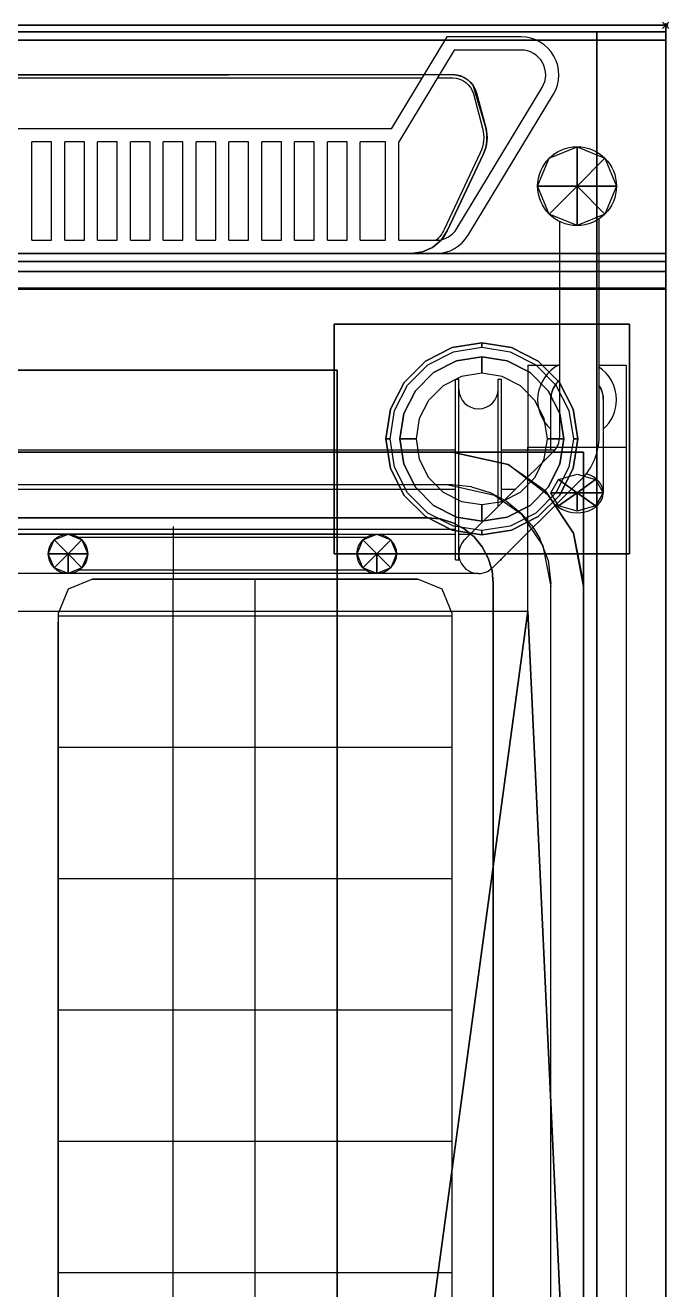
# Model space of a CAD drawing. Extents: x -1 to 430, y -1295 to 1.
# Drawn here: x 205 to 400, y -385.1 to 0 of the extents above; entities that cross this region are included whole.
import ezdxf

# ---------------------------------------------------------------- set-up
doc = ezdxf.new("R2010")
doc.units = 0
doc.header["$PDMODE"] = 35
doc.header["$PDSIZE"] = 1
doc.layers.get('0').update_dxf_attribs({"lineweight": 13})
for name, color, linetype in [('IQ_200_2D', 1, 'Continuous'), ('IQ_200_3D', 1, 'Continuous'), ('IQ_204_2D', 7, 'Continuous'), ('IQ_INS_3D', 3, 'Continuous')]:
    doc.layers.add(name, color=color, linetype=linetype)

# ---------------------------------------------------------------- blocks, each defined once
blk = doc.blocks.new('ELE-MC-BUTTOMSUPPORT')
at = {"layer": 'IQ_200_3D'}
mesh = blk.add_polyface(dxfattribs=at)
corners = [(100, -830, 11), (300, -830, 11), (300, -155, 11), (100, -155, 11), (100, -830, 135), (300, -830, 135), (300, -105, 135), (100, -105, 135)]
mesh.append_faces([[corners[k] for k in face] for face in [(0, 3, 2, 1), (4, 5, 6, 7), (0, 1, 5, 4), (3, 7, 6, 2), (0, 4, 7, 3), (1, 2, 6, 5)]])
blk = doc.blocks.new('ELE-MC-BODY400X250')
at = {"layer": 'IQ_200_2D'}
for p, q in [((0, 0), (400, 0)), ((400, 0), (400, -855))]:
    blk.add_line(p, q, dxfattribs=at)
at = {"layer": 'IQ_200_3D'}
for points, invisible_edges in [([(0, -0.34, 862.22), (0, 0, 860.5), (400, 0, 860.5), (400, -0.34, 862.22)], 8), ([(0, 0, 853.7), (0, -0.13, 852.81), (400, -0.13, 852.81), (400, 0, 853.7)], 2), ([(0, -0.13, 852.81), (0, -0.54, 852.01), (400, -0.54, 852.01), (400, -0.13, 852.81)], 10), ([(0, -1.32, 863.68), (0, -0.34, 862.22), (400, -0.34, 862.22), (400, -1.32, 863.68)], 10), ([(0, -0.54, 852.01), (0, -1.19, 851.39), (400, -1.19, 851.39), (400, -0.54, 852.01)], 10), ([(0, -1.19, 851.39), (0, -2, 851), (400, -2, 851), (400, -1.19, 851.39)], 8), ([(0, -2.78, 864.66), (0, -1.32, 863.68), (400, -1.32, 863.68), (400, -2.78, 864.66)], 10), ([(0, -4.5, 865), (0, -2.78, 864.66), (400, -2.78, 864.66), (400, -4.5, 865)], 2), ([(0, -71.6, 864.58), (0, -69.5, 865), (400, -69.5, 865), (400, -71.6, 864.58)], 8), ([(0, -73.39, 863.39), (0, -71.6, 864.58), (400, -71.6, 864.58), (400, -73.39, 863.39)], 10), ([(0, -74.58, 861.6), (0, -73.39, 863.39), (400, -73.39, 863.39), (400, -74.58, 861.6)], 10), ([(0, -75, 859.5), (0, -74.58, 861.6), (400, -74.58, 861.6), (400, -75, 859.5)], 2), ([(0, -75.45, 854.59), (0, -75, 856.7), (400, -75, 856.7), (400, -75.45, 854.59)], 8), ([(0, -76.64, 852.78), (0, -75.45, 854.59), (400, -75.45, 854.59), (400, -76.64, 852.78)], 10), ([(0, -78.4, 851.53), (0, -76.64, 852.78), (400, -76.64, 852.78), (400, -78.4, 851.53)], 10), ([(0, -80.5, 851), (0, -78.4, 851.53), (400, -78.4, 851.53), (400, -80.5, 851)], 2)]:
    blk.add_3dface(points, dxfattribs=dict(at, invisible_edges=invisible_edges))
for points in [[(0, 0, 860.5), (0, 0, 853.7), (400, 0, 853.7), (400, 0, 860.5)], [(0, -855, 600), (0, -2, 600), (400, -2, 600), (400, -855, 600)], [(0, -2, 600), (0, -2, 851), (400, -2, 851), (400, -2, 600)], [(400, -855, 600), (400, -2, 600), (400, -2, 851), (400, -855, 851)], [(0, -69.5, 865), (0, -4.5, 865), (400, -4.5, 865), (400, -69.5, 865)], [(0, -75, 856.7), (0, -75, 859.5), (400, -75, 859.5), (400, -75, 856.7)]]:
    blk.add_3dface(points, dxfattribs=at)
at = {"layer": 'IQ_204_2D'}
blk.add_line((0, -80), (400, -80), dxfattribs=at)
at = {"layer": 'IQ_INS_3D'}
blk.add_point((400, 0), dxfattribs=at)
blk = doc.blocks.new('ELE-MC-FRYTOP2-400')
at = {"layer": 'IQ_200_3D'}
for p, q in [((225.5, -168.71, 770), (323.5, -168.7, 770)), ((225.5, -168.71, 730), (323.5, -168.7, 730)), ((225.5, -168.71, 690), (323.5, -168.7, 690)), ((225.5, -168.71, 810), (324.5, -168.71, 810)), ((225.5, -168.71, 820), (225.5, -168.71, 685)), ((225.5, -168.71, 820), (225.5, -168.71, 685)), ((235.55, -168.71, 820), (235.55, -168.71, 685)), ((250, -168.71, 820), (250, -168.71, 685)), ((250, -563.95, 685), (250, -168.71, 685)), ((275, -168.71, 820), (275, -168.71, 685)), ((275, -563.95, 685), (275, -168.71, 685)), ((300, -168.71, 820), (300, -168.71, 685)), ((300, -563.95, 685), (300, -168.71, 685)), ((323.5, -168.71, 820), (323.5, -168.71, 685)), ((323.5, -168.71, 820), (323.5, -168.71, 685)), ((335, -179.96, 685), (215, -179.96, 685)), ((215, -550.95, 810), (215, -181.71, 810)), ((215, -550.95, 690), (215, -181.71, 690)), ((215, -550.95, 730), (215, -181.71, 730)), ((215, -550.95, 770), (215, -181.71, 770)), ((215, -181.71, 820), (215, -181.71, 685)), ((335, -550.95, 810), (335, -181.71, 810)), ((335, -550.95, 690), (335, -181.71, 690)), ((335, -550.95, 730), (335, -181.71, 730)), ((335, -550.95, 770), (335, -181.71, 770)), ((335, -181.71, 820), (335, -181.71, 685)), ((335, -181.71, 820), (335, -181.71, 685)), ((335, -219.96, 685), (215, -219.96, 685)), ((215, -250.95, 820), (215, -250.95, 685)), ((335, -250.95, 820), (335, -250.95, 685)), ((335, -259.96, 685), (215, -259.96, 685)), ((215, -290.95, 820), (215, -290.95, 685)), ((335, -290.95, 820), (335, -290.95, 685)), ((335, -299.96, 685), (215, -299.96, 685)), ((215, -330.95, 820), (215, -330.95, 685)), ((335, -330.95, 820), (335, -330.95, 685)), ((335, -339.96, 685), (215, -339.96, 685)), ((215, -370.95, 820), (215, -370.95, 685)), ((335, -370.95, 820), (335, -370.95, 685)), ((335, -379.96, 685), (215, -379.96, 685))]:
    blk.add_line(p, q, dxfattribs=at)
at = {"layer": 'IQ_200_3D', "extrusion": (-1, 0, 0)}
for elevation in [-250, -300]:
    blk.add_lwpolyline([(152.71, 830.3), (152.71, 838.3, -0.414214), (159.71, 845.3), (161.71, 845.3, -0.414214), (168.71, 838.3), (168.71, 820)], format="xyb", dxfattribs=dict(at, elevation=elevation))
at = {"layer": 'IQ_200_3D'}
for elevation in [685, 820]:
    blk.add_lwpolyline([(335, -179.21), (331.92, -171.78), (324.5, -168.71), (225.5, -168.71), (218.08, -171.78), (215, -179.21), (215, -553.45), (218.08, -560.88), (225.5, -563.95), (324.5, -563.95), (331.92, -560.88), (335, -553.45)], close=True, dxfattribs=dict(at, elevation=elevation))
for points, invisible_edges in [([(0, -130, 850), (400, -130, 850), (400, -80.5, 850), (0, -80.5, 850)], 1), ([(335, -130, 850), (333.89, -140, 820), (66.11, -140, 820), (65, -130, 850)], 5), ([(333.89, -140, 820), (347.92, -143.14, 820), (352.05, -133.82, 850), (335, -130, 850)], 10), ([(335, -130, 850), (352.05, -133.82, 850), (357.67, -137.77, 850), (400, -130, 850)], 12), ([(357.67, -137.77, 850), (363.28, -141.72, 850), (371.96, -154.69, 850), (400, -130, 850)], 12), ([(371.96, -154.69, 850), (375, -170, 850), (400, -130, 850)], 14), ([(375, -170, 850), (400, -130, 850), (400, -855, 850), (375, -765, 850)], 5), ([(347.92, -143.14, 820), (356.01, -148.82, 820), (364.32, -143.27, 850), (352.05, -133.82, 850)], 10), ([(65, -140, 820), (72.5, -150, 820), (327.5, -150, 820), (335, -140, 820)], 5), ([(331.4, -150.38, 820), (340.85, -140.58, 820), (335, -140, 820), (327.5, -150, 820)], 5), ([(331.4, -150.38, 820), (340.85, -140.58, 820), (335, -140, 820), (327.5, -150, 820)], 5), ([(346.48, -142.28, 820), (335.15, -151.52, 820), (331.4, -150.38, 820), (340.85, -140.58, 820)], 5), ([(346.48, -142.28, 820), (335.15, -151.52, 820), (331.4, -150.38, 820), (340.85, -140.58, 820)], 5), ([(338.61, -153.37, 820), (351.67, -145.06, 820), (346.48, -142.28, 820), (335.15, -151.52, 820)], 5), ([(356.21, -148.79, 820), (341.64, -155.86, 820), (338.61, -153.37, 820), (351.67, -145.06, 820)], 5), ([(356.01, -148.82, 820), (362.54, -158.59, 820), (371.96, -154.69, 850), (364.32, -143.27, 850)], 10), ([(72.5, -150, 680), (327.5, -150, 680), (331.4, -150.38, 680), (68.6, -150.38, 680)], 4), ([(331.4, -150.38, 820), (331.4, -150.38, 680), (327.5, -150, 680), (327.5, -150, 820)], 1), ([(344.13, -158.89, 820), (359.26, -152.35, 820), (356.21, -148.79, 820), (341.64, -155.86, 820)], 5), ([(338.61, -153.37, 680), (61.39, -153.37, 680), (58.36, -155.86, 680), (341.64, -155.86, 680)], 5), ([(64.85, -151.52, 680), (335.15, -151.52, 680), (338.61, -153.37, 680), (61.39, -153.37, 680)], 5), ([(331.4, -150.38, 680), (68.6, -150.38, 680), (64.85, -151.52, 680), (335.15, -151.52, 680)], 5), ([(335.15, -151.52, 680), (335.15, -151.52, 820), (331.4, -150.38, 820), (331.4, -150.38, 680)], 5), ([(338.61, -153.37, 820), (338.61, -153.37, 680), (335.15, -151.52, 680), (335.15, -151.52, 820)], 5), ([(341.64, -155.86, 680), (341.64, -155.86, 820), (338.61, -153.37, 820), (338.61, -153.37, 680)], 5), ([(361.71, -156.34, 820), (345.98, -162.35, 820), (344.13, -158.89, 820), (359.26, -152.35, 820)], 5), ([(58.36, -155.86, 680), (341.64, -155.86, 680), (344.13, -158.89, 680), (55.87, -158.89, 680)], 5), ([(344.13, -158.89, 820), (344.13, -158.89, 680), (341.64, -155.86, 680), (341.64, -155.86, 820)], 5), ([(347.12, -166.1, 820), (364.17, -162.97, 820), (361.71, -156.34, 820), (345.98, -162.35, 820)], 5), ([(362.54, -158.59, 820), (365, -170.98, 820), (375, -170.98, 850), (371.96, -154.69, 850)], 10), ([(344.13, -158.89, 680), (55.87, -158.89, 680), (54.02, -162.35, 680), (345.98, -162.35, 680)], 5), ([(345.98, -162.35, 680), (345.98, -162.35, 820), (344.13, -158.89, 820), (344.13, -158.89, 680)], 5), ([(54.02, -162.35, 680), (345.98, -162.35, 680), (347.12, -166.1, 680), (52.88, -166.1, 680)], 5), ([(347.12, -166.1, 820), (347.12, -166.1, 680), (345.98, -162.35, 680), (345.98, -162.35, 820)], 5), ([(365, -170, 820), (347.5, -170, 820), (347.12, -166.1, 820), (364.17, -162.97, 820)], 5), ([(347.12, -166.1, 680), (52.88, -166.1, 680), (52.5, -170, 680), (347.5, -170, 680)], 5), ([(347.5, -170, 680), (347.5, -170, 820), (347.12, -166.1, 820), (347.12, -166.1, 680)], 4), ([(52.5, -580, 680), (347.5, -580, 680), (347.5, -170, 680), (52.5, -170, 680)], 5), ([(365, -170, 820), (347.5, -170, 820), (347.5, -580, 820), (365, -610, 820)], 5), ([(347.5, -170, 820), (347.5, -170, 680), (347.5, -580, 680), (347.5, -580, 820)], 1), ([(365, -170.98, 820), (375, -170.98, 850), (375, -610, 850), (365, -610, 820)], 5)]:
    blk.add_3dface(points, dxfattribs=dict(at, invisible_edges=invisible_edges))
for points in [[(25, -130, 850), (25, -130, 855), (375, -130, 855), (375, -130, 850)], [(375, -805, 850), (375, -130, 850), (375, -130, 855), (375, -805, 855)], [(72.5, -150, 820), (72.5, -150, 680), (327.5, -150, 680), (327.5, -150, 820)]]:
    blk.add_3dface(points, dxfattribs=at)
mesh = blk.add_polyface(dxfattribs=at)
corners = [(12, -818.5, 850), (12, -128.5, 850), (42, -128.5, 850), (42, -178.5, 850), (358, -178.5, 850), (358, -128.5, 850), (388, -128.5, 850), (388, -818.5, 850), (300, -818.5, 850), (300, -606.5, 850), (100, -606.5, 850), (100, -818.5, 850)]
mesh.append_faces([[corners[k] for k in face] for face in [(0, 3, 10, 11)]], dxfattribs={"vtx0": -1, "vtx1": -1})
mesh.append_faces([[corners[k] for k in face] for face in [(10, 3, 4, 9)]], dxfattribs={"vtx0": -1, "vtx2": -1})
mesh.append_faces([[corners[k] for k in face] for face in [(8, 9, 4, 7)]], dxfattribs={"vtx1": -1, "vtx2": -1})
mesh.append_faces([[corners[k] for k in face] for face in [(0, 1, 2, 3), (4, 5, 6, 7)]], dxfattribs={"vtx3": -1})
blk = doc.blocks.new('PQ-MC-LEG150')
at = {"layer": 'IQ_200_3D'}
for points in [[(-45, -35, 148), (-45, 35, 148), (45, 35, 148), (45, -35, 148)], [(-45, -35, 150), (45, -35, 150), (45, 35, 150), (-45, 35, 150)], [(-45, 35, 148), (-45, 35, 150), (45, 35, 150), (45, 35, 148)], [(-45, -35, 148), (-45, -35, 150), (-45, 35, 150), (-45, 35, 148)], [(45, -35, 148), (45, 35, 148), (45, 35, 150), (45, -35, 150)], [(-45, -35, 148), (45, -35, 148), (45, -35, 150), (-45, -35, 150)]]:
    blk.add_3dface(points, dxfattribs=at)
for points, invisible_edges in [([(-17.19, 23.66, 148), (-17.19, 23.66, 46), (-9.04, 27.82, 46), (-9.04, 27.82, 148)], 5), ([(-17.19, 23.66, 46), (-16.41, 22.58, 41), (-8.62, 26.54, 41), (-9.04, 27.82, 46)], 5), ([(-9.04, 27.82, 148), (-9.04, 27.82, 46), (0, 29.25, 46), (0, 29.25, 148)], 1), ([(-9.04, 27.82, 46), (-8.62, 26.54, 41), (0, 27.91, 41), (0, 29.25, 46)], 1), ([(0, 29.25, 148), (0, 29.25, 46), (9.04, 27.82, 46), (9.04, 27.82, 148)], 4), ([(0, 29.25, 46), (0, 27.91, 41), (8.62, 26.54, 41), (9.04, 27.82, 46)], 4), ([(9.04, 27.82, 46), (8.62, 26.54, 41), (16.41, 22.58, 41), (17.19, 23.66, 46)], 5), ([(9.04, 27.82, 148), (9.04, 27.82, 46), (17.19, 23.66, 46), (17.19, 23.66, 148)], 5), ([(-23.66, 17.19, 148), (-23.66, 17.19, 46), (-17.19, 23.66, 46), (-17.19, 23.66, 148)], 5), ([(-23.66, 17.19, 46), (-22.58, 16.41, 41), (-16.41, 22.58, 41), (-17.19, 23.66, 46)], 5), ([(-7.73, 23.78, 41), (-7.73, 23.78, 5), (-14.69, 20.23, 5), (-14.69, 20.23, 41)], 5), ([(-7.73, 23.78, 5), (-7.27, 22.38, 1.46), (-13.83, 19.04, 1.46), (-14.69, 20.23, 5)], 7), ([(0, 25, 41), (0, 25, 5), (-7.73, 23.78, 5), (-7.73, 23.78, 41)], 4), ([(0, 25, 5), (0, 23.54, 1.46), (-7.27, 22.38, 1.46), (-7.73, 23.78, 5)], 6), ([(0, 23.54, 1.46), (0, 20), (-6.18, 19.02), (-7.27, 22.38, 1.46)], 12), ([(7.73, 23.78, 41), (7.73, 23.78, 5), (0, 25, 5), (0, 25, 41)], 1), ([(7.73, 23.78, 5), (7.27, 22.38, 1.46), (0, 23.54, 1.46), (0, 25, 5)], 3), ([(7.27, 22.38, 1.46), (6.18, 19.02), (0, 20), (0, 23.54, 1.46)], 9), ([(14.69, 20.23, 5), (13.83, 19.04, 1.46), (7.27, 22.38, 1.46), (7.73, 23.78, 5)], 7), ([(14.69, 20.23, 41), (14.69, 20.23, 5), (7.73, 23.78, 5), (7.73, 23.78, 41)], 5), ([(17.19, 23.66, 46), (16.41, 22.58, 41), (22.58, 16.41, 41), (23.66, 17.19, 46)], 5), ([(17.19, 23.66, 148), (17.19, 23.66, 46), (23.66, 17.19, 46), (23.66, 17.19, 148)], 5), ([(-14.69, 20.23, 41), (-14.69, 20.23, 5), (-20.23, 14.69, 5), (-20.23, 14.69, 41)], 5), ([(-14.69, 20.23, 5), (-13.83, 19.04, 1.46), (-19.04, 13.83, 1.46), (-20.23, 14.69, 5)], 7), ([(-7.27, 22.38, 1.46), (-6.18, 19.02), (-11.76, 16.18), (-13.83, 19.04, 1.46)], 13), ([(13.83, 19.04, 1.46), (11.76, 16.18), (6.18, 19.02), (7.27, 22.38, 1.46)], 13), ([(20.23, 14.69, 5), (19.04, 13.83, 1.46), (13.83, 19.04, 1.46), (14.69, 20.23, 5)], 7), ([(20.23, 14.69, 41), (20.23, 14.69, 5), (14.69, 20.23, 5), (14.69, 20.23, 41)], 5), ([(-27.82, 9.04, 148), (-27.82, 9.04, 46), (-23.66, 17.19, 46), (-23.66, 17.19, 148)], 5), ([(-27.82, 9.04, 46), (-26.54, 8.62, 41), (-22.58, 16.41, 41), (-23.66, 17.19, 46)], 5), ([(-13.83, 19.04, 1.46), (-11.76, 16.18), (-16.18, 11.76), (-19.04, 13.83, 1.46)], 13), ([(19.04, 13.83, 1.46), (16.18, 11.76), (11.76, 16.18), (13.83, 19.04, 1.46)], 13), ([(23.66, 17.19, 46), (22.58, 16.41, 41), (26.54, 8.62, 41), (27.82, 9.04, 46)], 5), ([(23.66, 17.19, 148), (23.66, 17.19, 46), (27.82, 9.04, 46), (27.82, 9.04, 148)], 5), ([(-20.23, 14.69, 41), (-20.23, 14.69, 5), (-23.78, 7.73, 5), (-23.78, 7.73, 41)], 5), ([(-20.23, 14.69, 5), (-19.04, 13.83, 1.46), (-22.38, 7.27, 1.46), (-23.78, 7.73, 5)], 7), ([(-19.04, 13.83, 1.46), (-16.18, 11.76), (-19.02, 6.18), (-22.38, 7.27, 1.46)], 13), ([(22.38, 7.27, 1.46), (19.02, 6.18), (16.18, 11.76), (19.04, 13.83, 1.46)], 13), ([(23.78, 7.73, 5), (22.38, 7.27, 1.46), (19.04, 13.83, 1.46), (20.23, 14.69, 5)], 7), ([(23.78, 7.73, 41), (23.78, 7.73, 5), (20.23, 14.69, 5), (20.23, 14.69, 41)], 5), ([(-29.25, 0, 148), (-29.25, 0, 46), (-27.82, 9.04, 46), (-27.82, 9.04, 148)], 4), ([(-29.25, 0, 46), (-27.91, 0, 41), (-26.54, 8.62, 41), (-27.82, 9.04, 46)], 4), ([(-23.78, 7.73, 41), (-23.78, 7.73, 5), (-25, 0, 5), (-25, 0, 41)], 1), ([(-23.78, 7.73, 5), (-22.38, 7.27, 1.46), (-23.54, 0, 1.46), (-25, 0, 5)], 3), ([(25, 0, 5), (23.54, 0, 1.46), (22.38, 7.27, 1.46), (23.78, 7.73, 5)], 6), ([(25, 0, 41), (25, 0, 5), (23.78, 7.73, 5), (23.78, 7.73, 41)], 4), ([(27.82, 9.04, 46), (26.54, 8.62, 41), (27.91, 0, 41), (29.25, 0, 46)], 1), ([(27.82, 9.04, 148), (27.82, 9.04, 46), (29.25, 0, 46), (29.25, 0, 148)], 1), ([(-22.38, 7.27, 1.46), (-19.02, 6.18), (-20, 0), (-23.54, 0, 1.46)], 9), ([(23.54, 0, 1.46), (20, 0), (19.02, 6.18), (22.38, 7.27, 1.46)], 12), ([(-27.82, -9.04, 148), (-27.82, -9.04, 46), (-29.25, 0, 46), (-29.25, 0, 148)], 1), ([(-27.82, -9.04, 46), (-26.54, -8.62, 41), (-27.91, 0, 41), (-29.25, 0, 46)], 1), ([(-25, 0, 41), (-25, 0, 5), (-23.78, -7.73, 5), (-23.78, -7.73, 41)], 4), ([(-25, 0, 5), (-23.54, 0, 1.46), (-22.38, -7.27, 1.46), (-23.78, -7.73, 5)], 6), ([(-23.54, 0, 1.46), (-20, 0), (-19.02, -6.18), (-22.38, -7.27, 1.46)], 12), ([(22.38, -7.27, 1.46), (19.02, -6.18), (20, 0), (23.54, 0, 1.46)], 9), ([(23.78, -7.73, 5), (22.38, -7.27, 1.46), (23.54, 0, 1.46), (25, 0, 5)], 3), ([(23.78, -7.73, 41), (23.78, -7.73, 5), (25, 0, 5), (25, 0, 41)], 1), ([(29.25, 0, 46), (27.91, 0, 41), (26.54, -8.62, 41), (27.82, -9.04, 46)], 4), ([(29.25, 0, 148), (29.25, 0, 46), (27.82, -9.04, 46), (27.82, -9.04, 148)], 4), ([(-23.78, -7.73, 5), (-22.38, -7.27, 1.46), (-19.04, -13.83, 1.46), (-20.23, -14.69, 5)], 7), ([(-22.38, -7.27, 1.46), (-19.02, -6.18), (-16.18, -11.76), (-19.04, -13.83, 1.46)], 13), ([(19.04, -13.83, 1.46), (16.18, -11.76), (19.02, -6.18), (22.38, -7.27, 1.46)], 13), ([(20.23, -14.69, 5), (19.04, -13.83, 1.46), (22.38, -7.27, 1.46), (23.78, -7.73, 5)], 7), ([(-23.66, -17.19, 46), (-22.58, -16.41, 41), (-26.54, -8.62, 41), (-27.82, -9.04, 46)], 5), ([(-23.66, -17.19, 148), (-23.66, -17.19, 46), (-27.82, -9.04, 46), (-27.82, -9.04, 148)], 5), ([(-23.78, -7.73, 41), (-23.78, -7.73, 5), (-20.23, -14.69, 5), (-20.23, -14.69, 41)], 5), ([(20.23, -14.69, 41), (20.23, -14.69, 5), (23.78, -7.73, 5), (23.78, -7.73, 41)], 5), ([(27.82, -9.04, 46), (26.54, -8.62, 41), (22.58, -16.41, 41), (23.66, -17.19, 46)], 5), ([(27.82, -9.04, 148), (27.82, -9.04, 46), (23.66, -17.19, 46), (23.66, -17.19, 148)], 5), ([(-20.23, -14.69, 5), (-19.04, -13.83, 1.46), (-13.83, -19.04, 1.46), (-14.69, -20.23, 5)], 7), ([(-20.23, -14.69, 41), (-20.23, -14.69, 5), (-14.69, -20.23, 5), (-14.69, -20.23, 41)], 5), ([(-19.04, -13.83, 1.46), (-16.18, -11.76), (-11.76, -16.18), (-13.83, -19.04, 1.46)], 13), ([(13.83, -19.04, 1.46), (11.76, -16.18), (16.18, -11.76), (19.04, -13.83, 1.46)], 13), ([(14.69, -20.23, 5), (13.83, -19.04, 1.46), (19.04, -13.83, 1.46), (20.23, -14.69, 5)], 7), ([(14.69, -20.23, 41), (14.69, -20.23, 5), (20.23, -14.69, 5), (20.23, -14.69, 41)], 5), ([(-17.19, -23.66, 46), (-16.41, -22.58, 41), (-22.58, -16.41, 41), (-23.66, -17.19, 46)], 5), ([(-17.19, -23.66, 148), (-17.19, -23.66, 46), (-23.66, -17.19, 46), (-23.66, -17.19, 148)], 5), ([(-14.69, -20.23, 5), (-13.83, -19.04, 1.46), (-7.27, -22.38, 1.46), (-7.73, -23.78, 5)], 7), ([(-13.83, -19.04, 1.46), (-11.76, -16.18), (-6.18, -19.02), (-7.27, -22.38, 1.46)], 13), ([(-7.27, -22.38, 1.46), (-6.18, -19.02), (0, -20), (0, -23.54, 1.46)], 9), ([(0, -23.54, 1.46), (0, -20), (6.18, -19.02), (7.27, -22.38, 1.46)], 12), ([(7.27, -22.38, 1.46), (6.18, -19.02), (11.76, -16.18), (13.83, -19.04, 1.46)], 13), ([(7.73, -23.78, 5), (7.27, -22.38, 1.46), (13.83, -19.04, 1.46), (14.69, -20.23, 5)], 7), ([(23.66, -17.19, 46), (22.58, -16.41, 41), (16.41, -22.58, 41), (17.19, -23.66, 46)], 5), ([(23.66, -17.19, 148), (23.66, -17.19, 46), (17.19, -23.66, 46), (17.19, -23.66, 148)], 5), ([(-9.04, -27.82, 46), (-8.62, -26.54, 41), (-16.41, -22.58, 41), (-17.19, -23.66, 46)], 5), ([(-14.69, -20.23, 41), (-14.69, -20.23, 5), (-7.73, -23.78, 5), (-7.73, -23.78, 41)], 5), ([(-7.73, -23.78, 5), (-7.27, -22.38, 1.46), (0, -23.54, 1.46), (0, -25, 5)], 3), ([(0, -25, 5), (0, -23.54, 1.46), (7.27, -22.38, 1.46), (7.73, -23.78, 5)], 6), ([(7.73, -23.78, 41), (7.73, -23.78, 5), (14.69, -20.23, 5), (14.69, -20.23, 41)], 5), ([(17.19, -23.66, 46), (16.41, -22.58, 41), (8.62, -26.54, 41), (9.04, -27.82, 46)], 5), ([(-9.04, -27.82, 148), (-9.04, -27.82, 46), (-17.19, -23.66, 46), (-17.19, -23.66, 148)], 5), ([(0, -29.25, 46), (0, -27.91, 41), (-8.62, -26.54, 41), (-9.04, -27.82, 46)], 4), ([(-7.73, -23.78, 41), (-7.73, -23.78, 5), (0, -25, 5), (0, -25, 41)], 1), ([(0, -25, 41), (0, -25, 5), (7.73, -23.78, 5), (7.73, -23.78, 41)], 4), ([(9.04, -27.82, 46), (8.62, -26.54, 41), (0, -27.91, 41), (0, -29.25, 46)], 1), ([(17.19, -23.66, 148), (17.19, -23.66, 46), (9.04, -27.82, 46), (9.04, -27.82, 148)], 5), ([(0, -29.25, 148), (0, -29.25, 46), (-9.04, -27.82, 46), (-9.04, -27.82, 148)], 4), ([(9.04, -27.82, 148), (9.04, -27.82, 46), (0, -29.25, 46), (0, -29.25, 148)], 1)]:
    blk.add_3dface(points, dxfattribs=dict(at, invisible_edges=invisible_edges))
blk = doc.blocks.new('ELE-MC-BODY400X600')
at = {"layer": 'IQ_200_3D'}
for points in [[(21, -2, 555), (379, -2, 555), (379, -2, 449), (21, -2, 449)], [(379, -2, 449), (21, -2, 449), (21, -72, 449), (379, -72, 449)], [(21, -2, 555), (379, -2, 555), (379, -2, 600), (21, -2, 600)], [(379, -855, 555), (21, -855, 555), (21, -2, 555), (379, -2, 555)], [(379, -72, 449), (400, -72, 449), (400, -2, 449), (379, -2, 449)], [(400, -2, 449), (379, -2, 449), (379, -2, 600), (400, -2, 600)], [(21, -72, 449), (379, -72, 449), (379, -72, 195), (21, -72, 195)], [(21, -72, 150), (379, -72, 150), (379, -72, 195), (21, -72, 195)], [(21, -855, 195), (379, -855, 195), (379, -72, 195), (21, -72, 195)], [(21, -855, 150), (379, -855, 150), (379, -72, 150), (21, -72, 150)], [(379, -72, 150), (400, -72, 150), (400, -72, 449), (379, -72, 449)], [(379, -855, 150), (400, -855, 150), (400, -72, 150), (379, -72, 150)]]:
    blk.add_3dface(points, dxfattribs=at)
at = {"layer": 'IQ_200_3D', "invisible_edges": 8}
for points in [[(379, -72, 449), (379, -2, 449), (379, -2, 600), (379, -855, 600)], [(400, -72, 449), (400, -2, 449), (400, -2, 600), (400, -855, 600)], [(379, -855, 600), (379, -855, 150), (379, -72, 150), (379, -72, 449)], [(400, -855, 600), (400, -855, 150), (400, -72, 150), (400, -72, 449)]]:
    blk.add_3dface(points, dxfattribs=at)
blk.add_blockref('PQ-MC-LEG150', (344, -126))
blk = doc.blocks.new('ELE-MC-CAMINOALTOGRIGLIA')
at = {"layer": 'IQ_200_3D'}
blk.add_line((122.6, 0, 304.57), (-122.6, 0, 304.57), dxfattribs=at)
for points in [[(-137.58, 54.06, 334.91), (-137.58, 54.06), (135.16, 54.46), (135.16, 54.46, 334.91)], [(135.16, 54.46), (135.16, 54.46, 304.57), (137.58, 54.06, 304.57), (137.58, 54.06)], [(137.58, 54.06, 304.57), (137.58, 54.06), (139.73, 52.91), (139.73, 52.91, 304.57)], [(139.73, 52.91), (139.73, 52.91, 304.57), (141.4, 51.12, 304.57), (141.4, 51.12)], [(141.4, 51.12, 304.57), (141.4, 51.12), (145.2, 38.39), (145.2, 38.39, 304.57)], [(145.2, 38.39), (145.2, 38.39, 304.57), (145.56, 36.33, 304.57), (145.56, 36.33)], [(145.56, 36.33, 304.57), (145.56, 36.33), (145.55, 34.23), (145.55, 34.23, 304.57)], [(145.18, 32.16, 304.57), (145.18, 32.16), (144.45, 30.19), (144.45, 30.19, 304.57)], [(145.55, 34.23), (145.55, 34.23, 304.57), (145.18, 32.16, 304.57), (145.18, 32.16)], [(144.45, 30.19), (144.45, 30.19, 304.57), (133.45, 6.88, 304.57), (133.45, 6.88)], [(122.6, 0), (122.6, 0, 304.57), (-122.6, 0, 304.57), (-122.6, 0)]]:
    blk.add_3dface(points, dxfattribs=at)
at = {"layer": 'IQ_200_3D', "invisible_edges": 5}
for points in [[(131.6, 4.06), (131.6, 4.06, 304.57), (129.03, 1.86, 304.57), (129.03, 1.86)], [(133.45, 6.88, 304.57), (133.45, 6.88), (131.6, 4.06), (131.6, 4.06, 304.57)], [(125.95, 0.48), (125.95, 0.48, 304.57), (122.6, 0, 304.57), (122.6, 0)], [(129.03, 1.86, 304.57), (129.03, 1.86), (125.95, 0.48), (125.95, 0.48, 304.57)]]:
    blk.add_3dface(points, dxfattribs=at)
blk = doc.blocks.new('ELE_MC_LIFT')
at = {"layer": 'IQ_204_2D'}
for p, q in [((340.72, -76.25), (340.73, -10.78)), ((352.72, -76.25), (352.72, -9.94)), ((309, -113.83), (309, -58.83)), ((309, -58.83), (310, -58.83)), ((310, -113.83), (310, -58.83)), ((322, -97.5), (322, -58.83)), ((322, -58.83), (323, -58.83)), ((323, -96.51), (323, -58.83)), ((37, -80.33), (309, -80.33)), ((323, -80.33), (339.34, -80.33)), ((37, -92.33), (309, -92.33)), ((347.26, -89.38), (320.21, -116.26)), ((323, -92.33), (327.22, -92.33)), ((347.89, -88.75), (347.89, -88.75)), ((37, -104.5), (309, -104.5)), ((281.68, -107), (194.32, -107)), ((309, -113.83), (310, -113.83)), ((322.55, -113.83), (323, -113.83)), ((323, -113.83), (323, -113.39)), ((281.68, -117), (194.32, -117))]:
    blk.add_line(p, q, dxfattribs=at)
blk.add_lwpolyline([(339.34, -80.33), (311.73, -107.78)], dxfattribs=at)
for centre, radius in [((346, 0), 12), ((191, -112), 6), ((285, -112), 6)]:
    blk.add_circle(centre, radius, dxfattribs=at)
for centre, radius, start, end in [((346, -65.1), 12, 116.9563, 228.1895), ((346, -65.1), 12, 0, 56.9094), ((346, -65.1), 8, 143.2025, 150.1262), ((316, -61.83), 6, 180, 0), ((346, -65.1), 8, 158.9516, 163.903), ((346, -65.1), 8, 17.7374, 19.2846), ((346, -65.1), 12, 311.8104, 0), ((346, -65.1), 8, 210.5009, 210.7266), ((346, -65.1), 8, 331.4434, 331.5115), ((334.22, -76.25), 6.5, 314.8169, 0), ((334.22, -76.25), 18.5, 314.8169, 0), ((315.98, -112), 6, 131.144, 314.8169)]:
    blk.add_arc(centre, radius, start, end, dxfattribs=at)
blk.add_ellipse((346, -93.37), major_axis=(-8, 0), ratio=0.765763, start_param=0.634941, end_param=4.351307, dxfattribs=at)
for points, knots in [([(338, -65.09), (338, -65.09), (338, -65.09), (338, -65.09), (338, -65.09), (338, -65.08), (338, -65.08), (338, -65.08), (338, -65.08), (338, -65.08), (338, -65.08), (338, -65.07), (338, -65.06), (338, -65.04), (338, -65.02), (338, -64.98), (338, -64.95), (338, -64.86), (338.01, -64.8), (338.01, -64.61), (338.02, -64.48), (338.06, -64.09), (338.1, -63.82), (338.23, -63.15), (338.34, -62.75), (338.7, -61.75), (339.01, -61.16), (339.65, -60.21), (339.94, -59.85), (340.36, -59.42), (340.49, -59.3), (340.61, -59.19)], [0, 0, 0, 0, 0.006251, 0.006251, 0.009387, 0.009387, 0.020676, 0.020676, 0.023906, 0.023906, 0.027594, 0.027594, 0.057146, 0.057146, 0.11631, 0.11631, 0.234679, 0.234679, 0.471029, 0.471029, 0.940737, 0.940737, 1.856706, 1.856706, 3.220721, 3.220721, 5.465886, 5.465886, 6.981162, 6.981162, 7.595033, 7.595033, 7.595033, 7.595033]), ([(340.61, -59.19), (340.48, -59.31), (340.34, -59.44), (339.94, -59.86), (339.68, -60.18), (338.98, -61.18), (338.63, -61.89), (338.29, -62.93), (338.21, -63.24), (338.12, -63.72), (338.09, -63.9), (338.05, -64.19), (338.04, -64.31), (338.02, -64.49), (338.02, -64.56), (338.01, -64.65), (338.01, -64.69), (338.01, -64.74), (338.01, -64.75), (338.01, -64.76), (338.01, -64.76), (338.01, -64.75), (338.01, -64.73), (338.01, -64.69), (338.01, -64.66), (338.02, -64.61), (338.02, -64.56), (338.02, -64.47), (338.03, -64.42), (338.05, -64.23), (338.06, -64.09), (338.1, -63.84), (338.11, -63.75), (338.14, -63.62), (338.14, -63.58), (338.28, -62.9), (338.49, -62.25), (339.14, -60.89), (339.63, -60.19), (340.33, -59.45), (340.47, -59.32), (340.61, -59.19)], [9.916307, 9.916307, 9.916307, 9.916307, 10.567432, 10.567432, 11.89627, 11.89627, 14.452708, 14.452708, 15.445278, 15.445278, 16.024688, 16.024688, 16.450167, 16.450167, 16.75177, 16.75177, 16.96863, 16.96863, 17.131951, 17.131951, 17.271147, 17.271147, 17.425266, 17.425266, 17.527774, 17.527774, 17.69118, 17.69118, 17.855069, 17.855069, 18.306961, 18.306961, 18.607102, 18.607102, 18.707106, 18.707106, 20.724218, 20.724218, 23.217173, 23.217173, 23.785983, 23.785983, 23.785983, 23.785983]), ([(352.61, -60.6), (352.83, -60.91), (353.01, -61.24), (353.56, -62.33), (353.81, -63.18), (353.95, -64.18), (353.97, -64.35), (353.98, -64.54), (353.98, -64.59), (353.99, -64.66), (353.99, -64.7), (353.99, -64.77), (353.99, -64.81), (354, -64.85), (354, -64.86), (354, -64.87), (354, -64.87), (354, -64.84), (354, -64.81), (353.99, -64.72), (353.99, -64.65), (353.98, -64.46), (353.96, -64.33), (353.93, -64.04), (353.91, -63.87), (353.79, -63.2), (353.64, -62.68), (353.3, -61.79), (353.12, -61.42), (352.81, -60.9), (352.72, -60.75), (352.61, -60.6)], [37.434248, 37.434248, 37.434248, 37.434248, 38.552508, 38.552508, 41.109653, 41.109653, 41.621137, 41.621137, 41.770093, 41.770093, 41.906709, 41.906709, 42.107799, 42.107799, 42.283264, 42.283264, 42.502421, 42.502421, 42.815311, 42.815311, 43.245646, 43.245646, 43.741553, 43.741553, 44.360778, 44.360778, 46.226369, 46.226369, 47.584936, 47.584936, 48.154665, 48.154665, 48.154665, 48.154665]), ([(352.61, -60.6), (352.72, -60.75), (352.81, -60.9), (353.25, -61.65), (353.51, -62.26), (353.85, -63.45), (353.95, -64.05), (353.99, -64.68), (354, -64.81), (354, -64.98), (354, -65.02), (354, -65.07), (354, -65.07), (354, -65.08), (354, -65.08), (354, -65.08), (354, -65.08), (354, -65.09), (354, -65.09), (354, -65.09), (354, -65.09), (354, -65.09)], [51.912324, 51.912324, 51.912324, 51.912324, 52.490473, 52.490473, 54.745147, 54.745147, 57.084646, 57.084646, 57.712406, 57.712406, 57.947619, 57.947619, 57.96967, 57.96967, 57.975929, 57.975929, 57.98218, 57.98218, 57.983699, 57.983699, 57.996213, 57.996213, 57.996213, 57.996213]), ([(338, -80.33), (338, -80.22), (338, -80.12), (338, -79.64), (338, -79.27), (338, -77.79), (338, -76.68), (338, -74.23), (338, -72.9), (338, -69.54), (338, -67.87), (338, -66.23), (338, -65.82), (338, -65.26), (338, -65.11), (338, -65.1), (338, -65.1), (338, -65.1), (338, -65.1), (338, -65.1), (338, -65.1), (338, -65.1), (338, -65.1), (338, -65.1), (338, -65.1), (338, -65.1), (338, -65.1), (338, -65.1), (338, -65.1), (338, -65.1), (338, -65.1), (338, -65.1), (338, -65.1), (338, -65.1), (338, -65.1), (338, -65.1), (338, -65.1), (338, -65.1), (338, -65.1), (338, -65.1), (338, -65.1), (338, -65.1), (338, -65.1), (338, -65.1), (338, -65.1), (338, -65.1), (338, -65.1), (338, -65.1), (338, -65.1), (338, -65.09), (338, -65.09), (338, -65.09), (338, -65.1), (338, -65.1), (338, -65.1), (338, -65.1), (338, -65.1), (338, -65.1), (338, -65.1), (338, -65.1), (338, -65.1), (338, -65.1), (338, -65.1), (338, -65.1), (338, -65.1), (338, -65.1), (338, -65.1), (338, -65.1), (338, -65.1), (338, -65.1), (338, -65.1), (338, -65.1), (338, -65.1), (338, -65.12), (338, -65.14), (338, -65.16), (338, -65.17), (338, -65.18), (338, -65.19), (338, -65.2), (338, -65.2), (338, -65.21), (338, -65.21), (338, -65.22), (338, -65.22), (338, -65.22), (338, -65.22), (338, -65.21), (338, -65.2), (338, -65.18), (338, -65.16), (338, -65.12), (338, -65.11), (338, -65.11), (338, -65.1), (338, -65.1), (338, -65.1), (338, -65.1), (338, -65.1), (338, -65.1), (338, -65.1), (338, -65.1), (338, -65.1), (338, -65.1), (338, -65.1), (338, -65.1), (338, -65.1), (338, -65.1), (338, -65.1), (338, -65.1), (338, -65.1), (338, -65.1), (338, -65.1), (338, -65.1), (338, -65.1), (338, -65.1), (338, -65.1), (338, -65.1), (338, -65.1), (338, -65.1), (338, -65.1), (338, -65.1), (338, -65.1), (338, -65.1), (338, -65.1), (338, -65.1)], [3.142653, 3.142653, 3.142653, 3.142653, 3.64, 3.64, 5.368, 5.368, 10.552, 10.552, 16.7728, 16.7728, 26.237471, 26.237471, 30.931025, 30.931025, 35.62706, 35.62706, 35.77328, 35.77328, 35.786988, 35.786988, 35.790113, 35.790113, 35.791675, 35.791675, 35.792456, 35.792456, 35.792665, 35.792665, 35.792714, 35.792714, 35.796195, 35.796195, 35.846195, 35.846195, 35.996195, 35.996195, 36.446195, 36.446195, 37.796196, 37.796196, 39.821196, 39.821196, 40.580571, 40.580571, 40.865336, 40.865336, 41.078911, 41.078911, 41.719636, 41.719636, 42.68072, 42.68072, 45.563985, 45.563985, 45.724007, 45.724007, 45.754011, 45.754011, 45.765263, 45.765263, 45.768444, 45.768444, 45.768542, 45.768542, 45.768737, 45.768737, 45.76913, 45.76913, 45.769522, 45.769522, 45.770313, 45.770313, 45.773465, 45.773465, 45.823535, 45.823535, 45.844406, 45.844406, 45.869836, 45.869836, 45.895171, 45.895171, 45.945654, 45.945654, 46.016258, 46.016258, 46.228039, 46.228039, 46.387119, 46.387119, 46.557019, 46.557019, 46.590784, 46.590784, 46.593945, 46.593945, 46.600268, 46.600268, 46.612986, 46.612986, 46.662988, 46.662988, 46.812988, 46.812988, 47.262988, 47.262988, 47.937988, 47.937988, 49.962988, 49.962988, 56.037988, 56.037988, 60.594237, 60.594237, 61.448534, 61.448534, 61.768895, 61.768895, 61.798929, 61.798929, 61.804563, 61.804563, 61.817063, 61.817063, 61.842064, 61.842064, 61.842064, 61.842064]), ([(338, -80.33), (338, -79.61), (338, -78.88), (338, -76.71), (338, -75.25), (338, -72.8), (338, -71.76), (338, -69.84), (338, -68.98), (338, -67.52), (338, -66.9), (338, -65.82), (338, -65.41), (338, -65.1), (338, -65.1), (338, -65.1), (338, -65.1), (338, -65.1), (338, -65.1), (338, -65.1), (338, -65.1), (338, -65.1), (338, -65.1), (338, -65.1), (338, -65.1), (338, -65.1), (338, -65.09), (338, -65.09), (338, -65.09), (338, -65.1), (338, -65.1), (338, -65.1), (338, -65.1), (338, -65.1), (338, -65.1), (338, -65.1), (338, -65.1), (338, -65.1), (338, -65.1), (338, -65.1), (338, -65.1), (338, -65.1), (338, -65.1), (338, -65.1), (338, -65.1), (338, -65.1), (338, -65.1), (338, -65.1), (338, -65.1), (338, -65.1), (338, -65.1), (338, -65.1), (338, -65.1), (338, -65.1), (338, -65.09), (338, -65.1), (338, -65.1), (338, -65.1), (338, -65.1), (338, -65.11), (338, -65.12), (338, -65.14), (338, -65.15), (338, -65.16), (338, -65.17), (338, -65.18), (338, -65.19), (338, -65.2), (338, -65.2), (338, -65.2), (338, -65.2), (338, -65.18), (338, -65.14), (338, -65.11), (338, -65.1), (338, -65.1), (338, -65.1), (338, -65.1), (338, -65.1), (338, -65.1), (338, -65.1), (338, -65.1), (338, -65.1), (338, -65.1), (338, -65.1), (338, -65.1), (338, -65.1), (338, -65.1), (338, -65.1), (338, -65.1), (338, -65.1), (338, -65.1), (338, -65.1), (338, -65.1), (338, -65.1), (338, -65.1), (338, -65.1), (338, -65.1), (338, -65.1), (338, -65.1), (338, -65.1), (338, -65.1), (338, -65.1), (338, -65.1)], [20.270842, 20.270842, 20.270842, 20.270842, 23.649039, 23.649039, 30.427688, 30.427688, 35.108907, 35.108907, 39.804909, 39.804909, 44.494219, 44.494219, 50.339374, 50.339374, 54.39319, 54.39319, 55.743769, 55.743769, 56.193962, 56.193962, 57.693962, 57.693962, 58.193962, 58.193962, 58.264275, 58.264275, 59.76428, 59.76428, 60.26478, 60.26478, 60.296033, 60.296033, 60.436658, 60.436658, 61.186658, 61.186658, 61.686672, 61.686672, 62.186686, 62.186686, 62.186809, 62.186809, 62.187053, 62.187053, 62.190959, 62.190959, 62.253459, 62.253459, 62.347209, 62.347209, 62.847208, 62.847208, 62.878657, 62.878657, 62.910105, 62.910105, 62.9106, 62.9106, 62.911584, 62.911584, 62.942945, 62.942945, 62.974691, 62.974691, 63.00639, 63.00639, 63.069322, 63.069322, 63.26512, 63.26512, 63.526041, 63.526041, 64.026111, 64.026111, 64.151262, 64.151262, 64.205569, 64.205569, 65.074455, 65.074455, 67.605708, 67.605708, 68.449458, 68.449458, 68.730708, 68.730708, 69.105708, 69.105708, 69.605708, 69.605708, 70.855708, 70.855708, 71.324458, 71.324458, 71.412349, 71.412349, 71.443599, 71.443599, 71.459224, 71.459224, 71.467036, 71.467036, 71.468013, 71.468013, 71.468013, 71.468013]), ([(354, -65.1), (354, -65.1), (354, -65.1), (354, -65.1), (354, -65.1), (354, -65.1), (354, -65.1), (354, -65.1), (354, -65.1), (354, -65.1), (354, -65.1), (354, -65.14), (354, -65.1), (354, -65.1), (354, -65.1), (354, -65.1), (354, -65.15), (354, -65.09), (354, -65.1), (354, -65.1), (354, -65.1), (354, -65.1), (354, -65.1), (354, -65.1)], [0, 0, 0, 0, 0.232131, 0.232131, 0.406229, 0.406229, 0.410325, 0.410325, 0.441582, 0.441582, 0.443536, 0.443536, 0.743536, 0.743536, 1.643536, 1.643536, 4.343536, 4.343536, 4.843536, 4.843536, 6.343536, 6.343536, 7.8, 7.8, 7.8, 7.8]), ([(354, -65.1), (354, -65.1), (354, -65.1), (354, -65.1), (354, -65.1), (354, -65.1), (354, -65.1), (354, -65.1), (354, -65.1), (354, -65.1), (354, -65.1), (354, -65.1), (354, -65.1), (354, -65.1), (354, -65.1), (354, -65.1), (354, -65.1), (354, -65.1), (354, -65.1), (354, -65.1), (354, -65.1), (354, -65.1), (354, -65.1), (354, -65.1), (354, -65.1), (354, -65.1), (354, -65.1), (354, -65.1), (354, -65.1), (354, -65.1), (354, -65.1), (354, -65.1), (354, -65.1), (354, -65.1), (354, -65.1), (354, -65.1), (354, -65.1), (354, -65.1), (354, -65.1), (354, -65.1), (354, -65.1), (354, -65.1), (354, -65.1), (354, -65.1), (354, -65.1), (354, -65.1), (354, -65.1), (354, -65.1), (354, -65.1), (354, -65.1), (354, -65.1), (354, -65.1), (354, -65.1), (354, -65.1), (354, -65.1), (354, -65.1), (354, -65.12), (354, -65.23), (354, -65.45), (354, -66.2), (354, -66.77), (354, -68.77), (354, -70.69), (354, -74.02), (354, -75.35), (354, -77.78), (354, -78.88), (354, -80.91), (354, -81.83), (354, -83.52), (354, -84.29), (354, -85.7), (354, -86.34), (354, -87.51), (354, -88.05), (354, -89.03), (354, -89.47), (354, -90.29), (354, -90.66), (354, -91.33), (354, -91.64), (354, -92.21), (354, -92.47), (354, -92.94), (354, -93.15), (354, -93.37)], [0.937355, 0.937355, 0.937355, 0.937355, 1.066751, 1.066751, 1.216751, 1.216751, 1.266751, 1.266751, 1.267145, 1.267145, 1.279648, 1.279648, 1.282773, 1.282773, 1.285898, 1.285898, 1.29183, 1.29183, 1.544955, 1.544955, 1.882455, 1.882455, 2.332455, 2.332455, 2.482455, 2.482455, 2.532455, 2.532455, 2.534072, 2.534072, 2.535688, 2.535688, 2.535712, 2.535712, 2.535761, 2.535761, 2.535859, 2.535859, 2.542109, 2.542109, 2.548586, 2.548586, 2.548684, 2.548684, 2.548879, 2.548879, 2.54966, 2.54966, 2.552785, 2.552785, 2.557171, 2.557171, 2.580559, 2.580559, 2.705298, 2.705298, 4.036231, 4.036231, 8.729351, 8.729351, 13.985967, 13.985967, 23.328366, 23.328366, 29.520103, 29.520103, 34.679883, 34.679883, 38.9797, 38.9797, 42.562881, 42.562881, 45.548865, 45.548865, 48.037185, 48.037185, 50.110785, 50.110785, 51.838785, 51.838785, 53.278785, 53.278785, 54.478785, 54.478785, 55.478785, 55.478785, 55.478785, 55.478785]), ([(37, -106), (37.35, -106), (37.71, -106), (39.32, -106), (40.68, -106), (47.08, -106), (52.14, -106), (63.92, -106), (70.64, -106), (91.62, -106), (105.86, -106), (124.85, -106), (129.6, -106), (138.3, -106), (142.26, -106), (149.51, -106), (152.81, -106), (158.85, -106), (161.6, -106), (166.64, -106), (168.92, -106), (173.12, -106), (175.03, -106), (178.53, -106), (180.12, -106), (183.03, -106), (184.36, -106), (186.79, -106), (187.89, -106), (189.92, -106), (190.84, -106), (192.52, -106), (193.29, -106), (194.69, -106), (195.33, -106), (196.51, -106), (197.04, -106), (198.01, -106), (198.46, -106), (199.27, -106), (199.64, -106), (200.32, -106), (200.63, -106), (201.19, -106), (201.45, -106), (201.92, -106), (202.13, -106), (202.53, -106), (202.7, -106), (203.03, -106), (203.18, -106), (203.45, -106), (203.58, -106), (203.8, -106), (203.91, -106), (204.1, -106), (204.18, -106), (204.34, -106), (204.41, -106), (204.54, -106), (204.6, -106), (204.71, -106), (204.76, -106), (204.85, -106), (204.89, -106), (204.97, -106), (205, -106), (205.07, -106), (205.1, -106), (205.15, -106), (205.17, -106), (205.22, -106), (205.24, -106), (205.27, -106), (205.29, -106), (205.64, -106), (205.97, -106), (206.71, -106), (207.11, -106), (207.99, -106), (208.47, -106), (209.52, -106), (210.1, -106), (212.4, -106), (214.13, -106), (221.04, -106), (226.23, -106), (246.96, -106), (262.52, -106), (282.73, -106), (287.4, -106), (295.56, -106), (299.06, -106), (303.89, -106), (305.23, -106), (307.37, -106), (308.21, -106), (309, -106)], [22.706638, 22.706638, 22.706638, 22.706638, 23.911882, 23.911882, 28.012558, 28.012558, 43.152772, 43.152772, 63.339659, 63.339659, 106.067396, 106.067396, 120.309975, 120.309975, 132.17879, 132.17879, 142.06947, 142.06947, 150.311703, 150.311703, 157.180231, 157.180231, 162.904004, 162.904004, 167.673815, 167.673815, 171.648657, 171.648657, 174.961026, 174.961026, 177.721333, 177.721333, 180.021589, 180.021589, 181.938469, 181.938469, 183.535869, 183.535869, 184.867036, 184.867036, 185.976341, 185.976341, 186.900762, 186.900762, 187.671114, 187.671114, 188.313073, 188.313073, 188.848039, 188.848039, 189.293844, 189.293844, 189.665348, 189.665348, 189.974935, 189.974935, 190.232924, 190.232924, 190.447915, 190.447915, 190.627074, 190.627074, 190.776373, 190.776373, 190.900789, 190.900789, 191.004469, 191.004469, 191.090869, 191.090869, 191.162869, 191.162869, 191.222869, 191.222869, 191.272869, 191.272869, 192.272869, 192.272869, 193.472869, 193.472869, 194.912869, 194.912869, 196.640869, 196.640869, 201.824869, 201.824869, 217.376869, 217.376869, 264.032869, 264.032869, 278.029669, 278.029669, 288.527269, 288.527269, 292.498228, 292.498228, 295.222081, 295.222081, 295.222081, 295.222081]), ([(310, -106), (310.68, -106), (311.32, -106), (312.46, -106), (312.98, -106), (313.41, -106)], [296.411131, 296.411131, 296.411131, 296.411131, 298.933251, 298.933251, 301.51433, 301.51433, 301.51433, 301.51433]), ([(196.58, -114.22), (196.37, -114.74), (196.1, -115.19), (195.73, -115.7), (195.64, -115.81), (195.55, -115.92)], [35.626245, 35.626245, 35.626245, 35.626245, 37.471826, 37.471826, 38.060199, 38.060199, 38.060199, 38.060199]), ([(190.9, -118), (189.13, -118), (187.36, -118), (183.68, -118), (181.77, -118), (178.28, -118), (176.69, -118), (173.77, -118), (172.45, -118), (170.02, -118), (168.91, -118), (166.89, -118), (165.97, -118), (164.28, -118), (163.51, -118), (162.11, -118), (161.47, -118), (160.3, -118), (159.77, -118), (158.79, -118), (158.35, -118), (157.53, -118), (157.16, -118), (156.48, -118), (156.18, -118), (155.61, -118), (155.36, -118), (155.1, -118)], [141.065551, 141.065551, 141.065551, 141.065551, 146.377084, 146.377084, 152.100857, 152.100857, 156.870668, 156.870668, 160.84551, 160.84551, 164.157879, 164.157879, 166.918186, 166.918186, 169.218442, 169.218442, 171.135322, 171.135322, 172.732722, 172.732722, 174.063888, 174.063888, 175.173194, 175.173194, 176.097615, 176.097615, 176.866933, 176.866933, 176.866933, 176.866933]), ([(284.9, -118), (275.96, -118), (267.01, -118), (246.2, -118), (234.33, -118), (218.5, -118), (214.55, -118), (207.29, -118), (204, -118), (197.95, -118), (195.21, -118), (192, -118), (191.55, -118), (191.1, -118)], [47.065551, 47.065551, 47.065551, 47.065551, 73.90038, 73.90038, 109.506828, 109.506828, 121.375643, 121.375643, 131.266323, 131.266323, 139.508556, 139.508556, 140.866933, 140.866933, 140.866933, 140.866933]), ([(194.99, -116.48), (194.92, -116.54), (194.85, -116.6), (194.63, -116.78), (194.49, -116.88), (194.37, -116.97), (194.34, -116.98), (194.32, -117), (194.32, -117), (194.32, -117)], [39.317373, 39.317373, 39.317373, 39.317373, 39.838345, 39.838345, 41.136807, 41.136807, 41.750372, 41.750372, 42.040044, 42.040044, 42.040044, 42.040044]), ([(315.88, -118), (315.02, -118), (314.15, -118), (313.29, -118), (313.28, -118), (313.27, -118), (313.25, -118), (313.2, -118), (313.14, -118), (312.52, -118), (311.83, -118), (310.29, -118), (309.42, -118), (307.39, -118), (306.19, -118), (303.6, -118), (302.19, -118), (295.56, -118), (290.33, -118), (285.1, -118)], [11.631252, 11.631252, 11.631252, 11.631252, 16.640257, 16.640257, 16.640257, 16.710012, 16.710012, 16.710012, 17.025864, 17.025864, 20.158086, 20.158086, 23.282532, 23.282532, 26.988657, 26.988657, 31.172644, 31.172644, 46.866933, 46.866933, 46.866933, 46.866933])]:
    blk.add_open_spline(points, degree=3, knots=knots, dxfattribs=at)
at = {"layer": 'IQ_200_3D'}
mesh = blk.add_polyface(dxfattribs=at)
corners = [(346, 0, 987.16), (334, 0, 987.16), (337.51, 8.49, 987.16), (346, 12, 987.16), (354.49, 8.49, 987.16), (358, 0, 987.16), (354.49, -8.49, 987.16), (346, -12, 987.16), (337.51, -8.49, 987.16)]
mesh.append_faces([[corners[k] for k in face] for face in [(0, 8, 1)]], dxfattribs={"vtx0": -1})
mesh.append_faces([[corners[k] for k in face] for face in [(0, 3, 4), (0, 4, 5), (0, 5, 6), (0, 6, 7), (0, 7, 8)]], dxfattribs={"vtx0": -1, "vtx2": -1})
mesh.append_faces([[corners[k] for k in face] for face in [(0, 1, 2, 3)]], dxfattribs={"vtx3": -1})
mesh = blk.add_polyface(dxfattribs=at)
corners = [(346, -93.37, 933.63), (340.34, -89.37, 937.63), (346, -87.71, 939.28), (351.66, -89.37, 937.63), (354, -93.37, 933.63), (351.66, -97.37, 929.63), (346, -99.02, 927.97), (340.34, -97.37, 929.63), (338, -93.37, 933.63)]
mesh.append_faces([[corners[k] for k in face] for face in [(0, 1, 0)]], dxfattribs={"vtx0": -1})
mesh.append_faces([[corners[k] for k in face] for face in [(0, 3, 4), (0, 4, 5), (0, 5, 6), (0, 6, 7), (0, 7, 8), (0, 8, 1)]], dxfattribs={"vtx0": -1, "vtx2": -1})
mesh.append_faces([[corners[k] for k in face] for face in [(0, 1, 2, 3)]], dxfattribs={"vtx3": -1})
mesh = blk.add_polyface(dxfattribs=at)
corners = [(191.01, -112.01, 850), (186.77, -107.77, 850), (191.01, -106.01, 850), (195.26, -107.77, 850), (197.01, -112.01, 850), (195.26, -116.26, 850), (191.01, -118.01, 850), (186.77, -116.26, 850), (185.01, -112.01, 850)]
mesh.append_faces([[corners[k] for k in face] for face in [(0, 8, 1)]], dxfattribs={"vtx0": -1})
mesh.append_faces([[corners[k] for k in face] for face in [(0, 3, 4), (0, 4, 5), (0, 5, 6), (0, 6, 7), (0, 7, 8)]], dxfattribs={"vtx0": -1, "vtx2": -1})
mesh.append_faces([[corners[k] for k in face] for face in [(0, 1, 2, 3)]], dxfattribs={"vtx3": -1})
mesh = blk.add_polyface(dxfattribs=at)
corners = [(285.01, -112.01, 850), (280.77, -107.77, 850), (285.01, -106.01, 850), (289.26, -107.77, 850), (291.01, -112.01, 850), (289.26, -116.26, 850), (285.01, -118.01, 850), (280.77, -116.26, 850), (279.01, -112.01, 850)]
mesh.append_faces([[corners[k] for k in face] for face in [(0, 8, 1)]], dxfattribs={"vtx0": -1})
mesh.append_faces([[corners[k] for k in face] for face in [(0, 3, 4), (0, 4, 5), (0, 5, 6), (0, 6, 7), (0, 7, 8)]], dxfattribs={"vtx0": -1, "vtx2": -1})
mesh.append_faces([[corners[k] for k in face] for face in [(0, 1, 2, 3)]], dxfattribs={"vtx3": -1})

msp = doc.modelspace()

# ---------------------------------------------------------------- linework, layer by layer
at = {"layer": 'IQ_204_2D'}
for p, q in [((207, -65.5), (207, -35.5)), ((213, -65.5), (213, -35.5)), ((217, -65.5), (217, -35.5)), ((223, -65.5), (223, -35.5)), ((227, -65.5), (227, -35.5)), ((233, -65.5), (233, -35.5)), ((237, -65.5), (237, -35.5)), ((243, -65.5), (243, -35.5)), ((247, -65.5), (247, -35.5)), ((253, -65.5), (253, -35.5)), ((257, -65.5), (257, -35.5)), ((263, -65.5), (263, -35.5)), ((267, -65.5), (267, -35.5)), ((273, -65.5), (273, -35.5)), ((277, -65.5), (277, -35.5)), ((283, -65.5), (283, -35.5)), ((287, -65.5), (287, -35.5)), ((293, -65.5), (293, -35.5)), ((297, -65.5), (297, -35.5)), ((303, -65.5), (303, -35.5)), ((307, -65.5), (307, -35.5)), ((314.69, -65.5), (314.69, -35.5)), ((318.69, -65.5), (318.69, -35.5)), ((358, -103.5), (358, -129.33)), ((358, -103.5), (367.56, -103.5)), ((379.54, -103.5), (388, -103.5)), ((388, -103.5), (388, -793.5))]:
    msp.add_line(p, q, dxfattribs=at)
msp.add_lwpolyline([(316.44, -31.5), (83.56, -31.5), (66.67, -3.55), (44.05, -3.55, 0.584053), (34.2, -21), (60.16, -63.95, 0.262584), (70, -69.5), (330, -69.5, 0.262584), (339.84, -63.95), (365.8, -21, 0.584053), (355.95, -3.55), (333.33, -3.55)], format="xyb", close=True, dxfattribs=at)
for points in [[(318.69, -65.5), (330, -65.5, 0.262584), (336.42, -61.88), (362.37, -18.93, 0.584053), (355.95, -7.55), (335.58, -7.55), (318.69, -35.5)], [(331.06, -15.04), (335.16, -15.04, -0.339989), (342.41, -20.61), (345.2, -31.11, -0.177026), (344.45, -39.31), (333.45, -62.62, -0.066736), (331.72, -65.3)], [(330.46, -16.04), (335.16, -16.04, -0.339989), (341.44, -20.87), (344.23, -31.36, -0.177026), (343.55, -38.88), (332.55, -62.19, -0.093563), (330.15, -65.5)]]:
    msp.add_lwpolyline(points, format="xyb", dxfattribs=at)
for points in [[(73.61, -15.04), (326.39, -15.04)], [(74.22, -16.04), (325.78, -16.04)], [(213, -35.5), (207, -35.5)], [(223, -35.5), (217, -35.5)], [(233, -35.5), (227, -35.5)], [(243, -35.5), (237, -35.5)], [(253, -35.5), (247, -35.5)], [(263, -35.5), (257, -35.5)], [(273, -35.5), (267, -35.5)], [(283, -35.5), (277, -35.5)], [(293, -35.5), (287, -35.5)], [(303, -35.5), (297, -35.5)], [(314.69, -35.5), (307, -35.5)], [(207, -65.5), (213, -65.5)], [(217, -65.5), (223, -65.5)], [(227, -65.5), (233, -65.5)], [(237, -65.5), (243, -65.5)], [(247, -65.5), (253, -65.5)], [(257, -65.5), (263, -65.5)], [(267, -65.5), (273, -65.5)], [(277, -65.5), (283, -65.5)], [(287, -65.5), (293, -65.5)], [(297, -65.5), (303, -65.5)], [(307, -65.5), (314.69, -65.5)], [(32.27, -69.5), (400, -69.5), (400, -830), (292.5, -830)], [(32.27, -80.04), (400, -80.5)]]:
    msp.add_lwpolyline(points, dxfattribs=at)

# ---------------------------------------------------------------- block references
for name, p in [('ELE-MC-BODY400X250', (0, 0)), ('ELE-MC-BODY400X600', (0, 0)), ('ELE-MC-FRYTOP2-400', (0, 0, 1)), ('ELE-MC-BUTTOMSUPPORT', (0, 0))]:
    msp.add_blockref(name, p)
at = {"layer": 'IQ_200_2D', "color": 5}
msp.add_blockref('ELE_MC_LIFT', (27, -49), dxfattribs=at)
at = {"layer": 'IQ_200_3D', "color": 5}
msp.add_blockref('ELE-MC-CAMINOALTOGRIGLIA', (200, -69.5, 865), dxfattribs=at)

# ---------------------------------------------------------------- meshes
at = {"layer": 'IQ_200_3D'}
mesh = msp.add_polyface(dxfattribs=at)
corners = [(400, -72, 150), (400, -72, 449), (400, -2, 449), (400, -2, 150), (0, -72, 150), (0, -72, 449), (0, -2, 449), (0, -2, 150)]
mesh.append_faces([[corners[k] for k in face] for face in [(0, 1, 2, 3), (4, 5, 6, 7), (0, 1, 5, 4), (1, 5, 6, 2), (2, 6, 7, 3), (3, 7, 4, 0)]])

doc.saveas('drawing.dxf')
